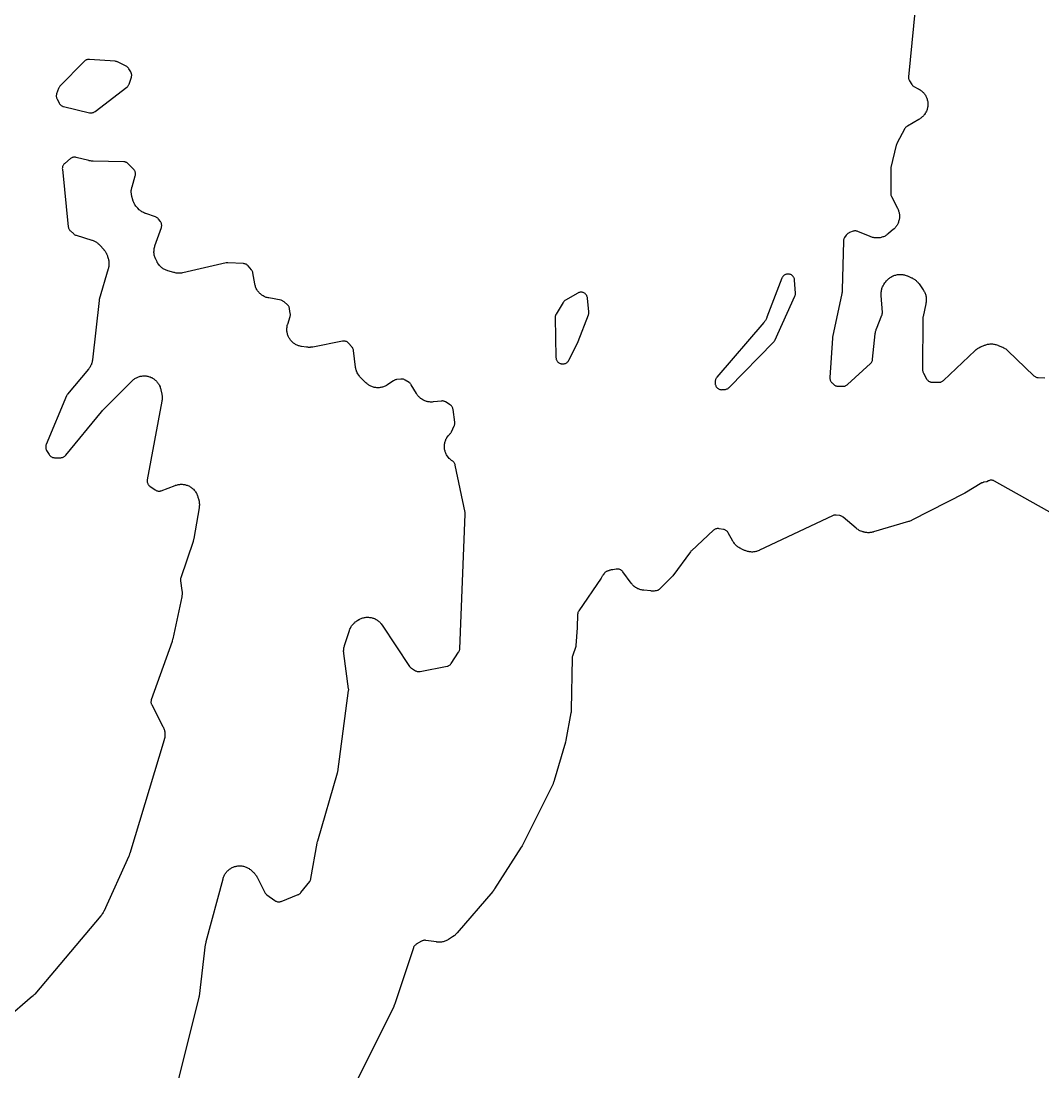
# Model space of a CAD drawing. Header units: millimetres. Extents: x 0 to 194, y 0 to 300.
# Drawn here: x 51.51 to 98.63, y 49.63 to 98.06 of the extents above; entities that cross this region are included whole.
import ezdxf

# ---------------------------------------------------------------- set-up
doc = ezdxf.new("R2010")
doc.units = ezdxf.units.MM
doc.layers.add('CUT', color=7, linetype='CONTINUOUS')

msp = doc.modelspace()

# ---------------------------------------------------------------- linework, layer by layer
at = {"layer": 'CUT'}
for points in [[(92.8071, 99.4156), (92.4322, 95.4944), (92.4308, 95.467), (92.4319, 95.4397), (92.4355, 95.4126), (92.4416, 95.386), (92.4501, 95.36), (92.4609, 95.3348), (92.4739, 95.3108), (92.5778, 95.1387), (92.5936, 95.1151), (92.6116, 95.0931), (92.6315, 95.0729), (92.6533, 95.0547), (92.6767, 95.0386), (92.7016, 95.0248), (92.8761, 94.9385), (92.8956, 94.9282), (92.9339, 94.9069), (92.9712, 94.8836), (92.9983, 94.8649), (93.0331, 94.8381), (93.0582, 94.8168), (93.0903, 94.7868), (93.1132, 94.7632), (93.1422, 94.7301), (93.1627, 94.7044), (93.1883, 94.6687), (93.2062, 94.641), (93.2282, 94.603), (93.2433, 94.5738), (93.2615, 94.5338), (93.2737, 94.5032), (93.2879, 94.4616), (93.297, 94.43), (93.3071, 94.3873), (93.3131, 94.3549), (93.319, 94.3113), (93.3218, 94.2785), (93.3234, 94.2346), (93.323, 94.2017), (93.3203, 94.1579), (93.3167, 94.1252), (93.3098, 94.0818), (93.303, 94.0496), (93.2919, 94.0071), (93.282, 93.9757), (93.2667, 93.9345), (93.2538, 93.9042), (93.2346, 93.8647), (93.2136, 93.8261), (93.2044, 93.8103), (93.1938, 93.7939), (93.1684, 93.7567), (93.1411, 93.7208), (93.1193, 93.695), (93.0885, 93.6619), (93.0643, 93.6384), (93.0304, 93.6086), (93.0039, 93.5877), (92.9672, 93.5614), (92.9292, 93.5371), (92.9099, 93.5254), (92.378, 93.2211), (92.3544, 93.2061), (92.3322, 93.189), (92.3118, 93.1698), (92.2932, 93.1488), (92.2767, 93.1262), (92.2624, 93.1022), (91.895, 92.4148), (91.8839, 92.3916), (91.8748, 92.3676), (91.8678, 92.3429), (91.6221, 91.3115), (91.6161, 91.2776), (91.614, 91.2432), (91.6095, 90.1155), (91.6108, 90.087), (91.6148, 90.0587), (91.6214, 90.0309), (91.6306, 90.0039), (91.6424, 89.9778), (91.9223, 89.4303), (91.9315, 89.4111), (91.9491, 89.3723), (91.9649, 89.3326), (91.9752, 89.3024), (91.9871, 89.2614), (91.9946, 89.2304), (92.0025, 89.1885), (92.007, 89.1568), (92.011, 89.1144), (92.0125, 89.0825), (92.0124, 89.0398), (92.0108, 89.0079), (92.0067, 88.9655), (92.0021, 88.9338), (91.994, 88.892), (91.9865, 88.8609), (91.9745, 88.82), (91.964, 88.7898), (91.9481, 88.7502), (91.9349, 88.7212), (91.9153, 88.6833), (91.8994, 88.6556), (91.8764, 88.6197), (91.8578, 88.5936), (91.8315, 88.5601), (91.8106, 88.5359), (91.7812, 88.505), (91.7504, 88.4755), (91.7347, 88.4612), (91.5054, 88.2618), (91.4879, 88.2473), (91.4523, 88.2194), (91.4153, 88.1932), (91.3866, 88.175), (91.3471, 88.1527), (91.3167, 88.1375), (91.2752, 88.1193), (91.2435, 88.1073), (91.2004, 88.0933), (91.1676, 88.0845), (91.1232, 88.075), (91.0897, 88.0695), (91.0447, 88.0645), (91.0108, 88.0625), (90.9655, 88.062), (90.9315, 88.0634), (90.8864, 88.0675), (90.8528, 88.0722), (90.8083, 88.0808), (90.7753, 88.089), (90.7319, 88.102), (90.6892, 88.1172), (90.6681, 88.1254), (90.0917, 88.3643), (90.0623, 88.3747), (90.0321, 88.382), (90.0012, 88.3862), (89.9701, 88.3871), (89.9391, 88.3848), (89.9084, 88.3793), (89.8785, 88.3706), (89.7122, 88.313), (89.6868, 88.3028), (89.6624, 88.2904), (89.6392, 88.2758), (89.6174, 88.2591), (89.5973, 88.2406), (89.5789, 88.2202), (89.5625, 88.1983), (89.4798, 88.0768), (89.4648, 88.0523), (89.4522, 88.0265), (89.4421, 87.9996), (89.4346, 87.9718), (89.4299, 87.9435), (89.4279, 87.9148), (89.3771, 85.6703), (89.3761, 85.649), (89.3731, 85.6066), (89.3682, 85.5643), (89.3612, 85.5224), (89.3572, 85.5015), (88.925, 83.4913), (88.9211, 83.4694), (88.9189, 83.4472), (88.8039, 81.6259), (88.8035, 81.5955), (88.8062, 81.5651), (88.812, 81.5352), (88.8208, 81.5061), (88.8324, 81.4779), (88.8469, 81.4511), (88.8641, 81.426), (88.8836, 81.4026), (88.9055, 81.3814), (88.9987, 81.2997), (89.0207, 81.2822), (89.0442, 81.2668), (89.0691, 81.2537), (89.0951, 81.243), (89.122, 81.2347), (89.1495, 81.229), (89.1775, 81.2259), (89.2056, 81.2255), (89.4271, 81.2322), (89.4575, 81.2347), (89.4876, 81.2403), (89.5168, 81.2488), (89.5451, 81.2603), (89.5721, 81.2747), (89.5974, 81.2917), (89.6209, 81.3111), (90.6803, 82.2841), (90.7021, 82.3064), (90.7215, 82.3307), (90.7383, 82.357), (90.7522, 82.3848), (90.7632, 82.4139), (90.7711, 82.4441), (90.7759, 82.4748), (90.8941, 83.6414), (90.8967, 83.6624), (90.9029, 83.7041), (90.9111, 83.7454), (90.9187, 83.7761), (90.9307, 83.8166), (90.9446, 83.8564), (90.952, 83.8761), (91.2019, 84.4976), (91.2109, 84.5231), (91.2175, 84.5494), (91.2217, 84.5762), (91.2235, 84.6033), (91.2228, 84.6304), (91.168, 85.4171), (91.167, 85.4406), (91.1662, 85.4877), (91.1678, 85.5348), (91.1709, 85.5699), (91.1775, 85.6166), (91.1843, 85.6512), (91.1957, 85.6969), (91.206, 85.7307), (91.2221, 85.7749), (91.2359, 85.8074), (91.2566, 85.8497), (91.2795, 85.8909), (91.2914, 85.9112), (91.3401, 85.989), (91.3527, 86.0081), (91.3789, 86.0456), (91.407, 86.0817), (91.4294, 86.1077), (91.461, 86.1408), (91.4859, 86.1643), (91.5207, 86.194), (91.5479, 86.2149), (91.5855, 86.2409), (91.6147, 86.259), (91.6548, 86.281), (91.6959, 86.301), (91.7167, 86.3105), (91.7339, 86.3177), (91.7553, 86.3262), (91.7984, 86.342), (91.8424, 86.3555), (91.8758, 86.364), (91.9209, 86.373), (91.955, 86.378), (92.0008, 86.3823), (92.0353, 86.3838), (92.0813, 86.3834), (92.1157, 86.3814), (92.1614, 86.3763), (92.1954, 86.3708), (92.2404, 86.3611), (92.2736, 86.3521), (92.3174, 86.3379), (92.3603, 86.3214), (92.3816, 86.3126), (92.5743, 86.2273), (92.5928, 86.2186), (92.6293, 86.2003), (92.665, 86.1804), (92.6911, 86.1644), (92.7248, 86.1413), (92.7493, 86.1229), (92.7808, 86.0969), (92.8036, 86.0764), (92.8326, 86.0476), (92.8534, 86.0251), (92.8797, 85.9939), (92.9045, 85.9614), (92.9166, 85.9449), (93.1039, 85.6761), (93.1167, 85.6566), (93.1414, 85.617), (93.1639, 85.5762), (93.1792, 85.5447), (93.1975, 85.5018), (93.2094, 85.4689), (93.2231, 85.4243), (93.2316, 85.3904), (93.2405, 85.3446), (93.2455, 85.31), (93.2497, 85.2636), (93.251, 85.2286), (93.2503, 85.182), (93.248, 85.1471), (93.2426, 85.1008), (93.2347, 85.0548), (93.2301, 85.0319), (93.0985, 84.4474), (93.0931, 84.4155), (93.0912, 84.3832), (93.0775, 81.9862), (93.0789, 81.9556), (93.0834, 81.9253), (93.091, 81.8957), (93.1015, 81.8669), (93.115, 81.8394), (93.263, 81.5716), (93.2779, 81.5473), (93.2951, 81.5246), (93.3144, 81.5036), (93.3356, 81.4845), (93.3585, 81.4675), (93.3829, 81.4528), (93.4085, 81.4404), (93.4353, 81.4306), (93.4628, 81.4233), (93.491, 81.4187), (93.5194, 81.4167), (93.8283, 81.4104), (93.8574, 81.4112), (93.8863, 81.4149), (93.9148, 81.4213), (93.9425, 81.4305), (93.9691, 81.4423), (93.9945, 81.4567), (94.0184, 81.4734), (94.0405, 81.4924), (95.5093, 82.8813), (95.5246, 82.8952), (95.5559, 82.9221), (95.5884, 82.9476), (95.6136, 82.9656), (95.6483, 82.9881), (95.6751, 83.0036), (95.7117, 83.0228), (95.7491, 83.0402), (95.7681, 83.0485), (95.9377, 83.1182), (95.9585, 83.1262), (96.0004, 83.1411), (96.0431, 83.1538), (96.0755, 83.1618), (96.1192, 83.1703), (96.1523, 83.1751), (96.1966, 83.1792), (96.2299, 83.1806), (96.2745, 83.1804), (96.3078, 83.1785), (96.3521, 83.1738), (96.385, 83.1687), (96.4286, 83.1597), (96.4609, 83.1513), (96.5035, 83.138), (96.5452, 83.1226), (96.5659, 83.1144), (96.7585, 83.0325), (96.777, 83.0241), (96.8137, 83.0065), (96.8495, 82.9872), (96.8757, 82.9716), (96.9097, 82.9492), (96.9344, 82.9312), (96.9662, 82.9059), (96.9968, 82.8791), (97.0118, 82.8653), (98.2133, 81.7136), (98.2367, 81.6934), (98.262, 81.6757), (98.289, 81.6607), (98.3174, 81.6486), (98.3469, 81.6394), (98.3772, 81.6333), (98.408, 81.6304), (98.7215, 81.6169)], [(58.2738, 47.2442), (59.7243, 53.0571), (59.7283, 53.0753), (59.7329, 53.1005), (59.7357, 53.119), (60.0223, 55.4976), (60.0273, 55.5297), (60.0427, 55.6091), (60.0501, 55.6407), (60.8329, 58.5368), (60.8391, 58.5579), (60.8526, 58.5997), (60.8682, 58.6408), (60.8813, 58.6709), (60.9008, 58.7103), (60.9168, 58.7391), (60.9401, 58.7764), (60.9588, 58.8035), (60.9856, 58.8383), (61.0069, 58.8634), (61.0369, 58.8955), (61.0606, 58.9184), (61.0936, 58.9474), (61.1194, 58.9679), (61.1551, 58.9935), (61.1828, 59.0114), (61.2208, 59.0334), (61.25, 59.0485), (61.29, 59.0667), (61.3206, 59.0789), (61.3622, 59.0931), (61.3939, 59.1022), (61.4366, 59.1123), (61.469, 59.1183), (61.5126, 59.1242), (61.5454, 59.127), (61.5893, 59.1286), (61.6222, 59.1282), (61.6661, 59.1255), (61.6988, 59.1219), (61.7422, 59.1149), (61.7744, 59.1081), (61.8169, 59.097), (61.8483, 59.0871), (61.8895, 59.0718), (61.9198, 59.0589), (61.9594, 59.0397), (61.9882, 59.0239), (62.0257, 59.0009), (62.0529, 58.9823), (62.0879, 58.9558), (62.1216, 58.9276), (62.1382, 58.9131), (62.2154, 58.8418), (62.2296, 58.8282), (62.2572, 58.8004), (62.2835, 58.7714), (62.3023, 58.7488), (62.3261, 58.7177), (62.3428, 58.6936), (62.3638, 58.6604), (62.3833, 58.6265), (62.3926, 58.6092), (62.7588, 57.9006), (62.7727, 57.8765), (62.7887, 57.8538), (62.8068, 57.8327), (62.8268, 57.8134), (62.8484, 57.796), (63.2213, 57.5236), (63.2467, 57.507), (63.2736, 57.493), (63.3018, 57.4818), (63.331, 57.4735), (63.3608, 57.4682), (63.3911, 57.466), (63.4214, 57.4668), (63.4515, 57.4707), (63.481, 57.4775), (63.5097, 57.4874), (64.2937, 57.8011), (64.3226, 57.8144), (64.3499, 57.8308), (64.3753, 57.8499), (64.3985, 57.8716), (64.4193, 57.8957), (64.8212, 58.4134), (64.8379, 58.4373), (64.8522, 58.4626), (64.864, 58.4892), (64.8732, 58.5169), (64.8796, 58.5452), (65.1667, 60.1721), (65.1716, 60.1961), (65.1855, 60.2558), (65.1917, 60.2795), (66.1052, 63.4124), (66.1107, 63.4343), (66.1145, 63.4565), (66.6185, 67.2079), (66.6209, 67.2349), (66.6208, 67.262), (66.6183, 67.289), (66.3945, 68.9059), (66.3922, 68.926), (66.3885, 68.9663), (66.3865, 69.0067), (66.3865, 69.0371), (66.3882, 69.0776), (66.3909, 69.1078), (66.3962, 69.1479), (66.4016, 69.1778), (66.4105, 69.2173), (66.4212, 69.2563), (66.427, 69.2757), (66.653, 69.9749), (66.6609, 69.9971), (66.6777, 70.0411), (66.6968, 70.0842), (66.7128, 70.1156), (66.7363, 70.1565), (66.7555, 70.1861), (66.7831, 70.2242), (66.8053, 70.2517), (66.8368, 70.2867), (66.8617, 70.3117), (66.8967, 70.3433), (66.9241, 70.3655), (66.9621, 70.3933), (67.0016, 70.419), (67.0217, 70.4313), (67.0946, 70.4735), (67.1145, 70.4844), (67.1547, 70.505), (67.196, 70.5237), (67.2276, 70.536), (67.2705, 70.5504), (67.3031, 70.5596), (67.3473, 70.5696), (67.3807, 70.5754), (67.4256, 70.5809), (67.4595, 70.5833), (67.5047, 70.5843), (67.5386, 70.5833), (67.5837, 70.5797), (67.6174, 70.5753), (67.6619, 70.5672), (67.6949, 70.5595), (67.7384, 70.547), (67.7705, 70.5359), (67.8125, 70.5191), (67.8433, 70.5049), (67.8834, 70.4839), (67.9127, 70.4667), (67.9505, 70.4418), (67.9778, 70.4217), (68.0129, 70.3932), (68.0381, 70.3705), (68.0702, 70.3385), (68.0929, 70.3134), (68.1216, 70.2783), (68.1485, 70.2419), (68.1615, 70.2234), (69.4229, 68.321), (69.4426, 68.2945), (69.4652, 68.2704), (69.4902, 68.2489), (69.5175, 68.2302), (69.6982, 68.1207), (69.7226, 68.1074), (69.7481, 68.0965), (69.7745, 68.0879), (69.8016, 68.0818), (69.8292, 68.0783), (69.8569, 68.0773), (69.8846, 68.0789), (69.9121, 68.083), (71.1582, 68.3303), (71.1869, 68.3375), (71.2148, 68.3474), (71.2415, 68.3601), (71.2669, 68.3754), (71.2906, 68.3931), (71.3125, 68.413), (71.3323, 68.435), (71.3499, 68.4589), (71.6899, 68.9722), (71.7039, 68.9955), (71.7157, 69.02), (71.7253, 69.0455), (71.7325, 69.0718), (71.7373, 69.0986), (71.7396, 69.1257), (71.9921, 75.3339), (71.9913, 75.3706), (71.9861, 75.407), (71.5321, 77.593), (71.524, 77.6235), (71.5129, 77.6529), (71.4986, 77.6811), (71.4816, 77.7076), (71.4618, 77.7322), (71.4395, 77.7545), (71.4151, 77.7744), (71.3652, 77.8107), (71.3474, 77.8244), (71.3124, 77.8527), (71.2788, 77.8828), (71.2548, 77.9065), (71.2244, 77.9397), (71.2029, 77.9658), (71.176, 78.0019), (71.1572, 78.0299), (71.1341, 78.0685), (71.1182, 78.0983), (71.099, 78.139), (71.0862, 78.1702), (71.0712, 78.2127), (71.0615, 78.245), (71.0508, 78.2888), (71.0444, 78.3219), (71.0382, 78.3665), (71.0352, 78.4001), (71.0334, 78.4451), (71.0337, 78.4789), (71.0365, 78.5238), (71.0402, 78.5574), (71.0474, 78.6018), (71.0545, 78.6348), (71.0661, 78.6783), (71.0764, 78.7105), (71.0923, 78.7526), (71.1058, 78.7835), (71.1258, 78.8238), (71.1424, 78.8533), (71.1663, 78.8914), (71.1857, 78.919), (71.2134, 78.9546), (71.2354, 78.9801), (71.2665, 79.0127), (71.2902, 79.0352), (71.3094, 79.0552), (71.3267, 79.0769), (71.3419, 79.1001), (71.3549, 79.1246), (71.485, 79.3996), (71.4961, 79.4261), (71.5045, 79.4536), (71.5103, 79.4817), (71.5133, 79.5103), (71.5136, 79.539), (71.5112, 79.5676), (71.4316, 80.1637), (71.4262, 80.1927), (71.418, 80.2212), (71.4071, 80.2486), (71.3935, 80.2749), (71.3774, 80.2996), (71.3589, 80.3227), (71.3383, 80.3439), (71.3156, 80.3629), (71.2912, 80.3796), (71.0843, 80.5067), (71.0592, 80.5205), (71.0328, 80.5319), (71.0055, 80.5407), (70.9775, 80.5468), (70.949, 80.5503), (70.9203, 80.551), (70.8917, 80.549), (70.5307, 80.5059), (70.5092, 80.5038), (70.4663, 80.5008), (70.4233, 80.4998), (70.3911, 80.5006), (70.3481, 80.5037), (70.3161, 80.5076), (70.2737, 80.5148), (70.2422, 80.5217), (70.2007, 80.533), (70.17, 80.5429), (70.1297, 80.558), (70.1001, 80.5708), (70.0614, 80.5897), (70.0332, 80.6053), (69.9965, 80.6278), (69.9699, 80.646), (69.9356, 80.6719), (69.9108, 80.6925), (69.8791, 80.7216), (69.8564, 80.7446), (69.8276, 80.7766), (69.8072, 80.8015), (69.7816, 80.8361), (69.7577, 80.8719), (69.7462, 80.8901), (69.5, 81.2997), (69.4847, 81.3226), (69.4674, 81.344), (69.4483, 81.3638), (69.4274, 81.3817), (69.4049, 81.3976), (69.2254, 81.5128), (69.2002, 81.5274), (69.1736, 81.5394), (69.1459, 81.5488), (69.1175, 81.5555), (69.0886, 81.5593), (69.0594, 81.5604), (69.0303, 81.5586), (68.8243, 81.5357), (68.7951, 81.531), (68.7666, 81.5235), (68.7389, 81.5132), (68.7124, 81.5002), (68.6873, 81.4847), (68.4248, 81.3041), (68.4061, 81.2919), (68.368, 81.2684), (68.3288, 81.2468), (68.2986, 81.2321), (68.2574, 81.2145), (68.226, 81.2029), (68.1833, 81.1895), (68.1508, 81.1811), (68.107, 81.172), (68.0738, 81.1668), (68.0293, 81.1621), (67.9958, 81.1603), (67.951, 81.16), (67.9175, 81.1615), (67.8729, 81.1657), (67.8397, 81.1705), (67.7958, 81.1792), (67.7633, 81.1873), (67.7204, 81.2002), (67.6888, 81.2115), (67.6474, 81.2286), (67.6171, 81.243), (67.5777, 81.2642), (67.549, 81.2815), (67.5118, 81.3065), (67.4849, 81.3265), (67.4504, 81.3551), (67.4174, 81.3853), (67.4013, 81.4008), (67.166, 81.6388), (67.1515, 81.6542), (67.1232, 81.6857), (67.0964, 81.7185), (67.0775, 81.744), (67.0539, 81.7791), (67.0374, 81.8063), (67.0172, 81.8435), (67.0034, 81.8721), (66.9868, 81.9111), (66.9758, 81.9408), (66.9629, 81.9811), (66.9547, 82.0118), (66.9456, 82.0532), (66.9386, 82.0949), (66.9355, 82.1159), (66.8433, 82.8782), (66.838, 82.9085), (66.8297, 82.9381), (66.8184, 82.9667), (66.8042, 82.994), (66.7873, 83.0196), (66.7678, 83.0435), (66.6146, 83.2127), (66.5927, 83.2345), (66.5687, 83.2539), (66.5429, 83.2708), (66.5155, 83.2849), (66.4867, 83.2961), (66.457, 83.3043), (66.4266, 83.3094), (66.3958, 83.3114), (66.365, 83.3101), (66.3344, 83.3058), (64.9615, 83.0364), (64.9424, 83.0331), (64.904, 83.0273), (64.8654, 83.0231), (64.8363, 83.0213), (64.7975, 83.0204), (64.7684, 83.0211), (64.7296, 83.0236), (64.691, 83.0278), (64.6718, 83.0304), (64.4471, 83.0647), (64.4259, 83.0685), (64.3838, 83.077), (64.342, 83.0875), (64.3112, 83.0969), (64.2707, 83.1114), (64.2408, 83.1237), (64.2019, 83.142), (64.1734, 83.157), (64.1363, 83.179), (64.1094, 83.1967), (64.0746, 83.2221), (64.0495, 83.2423), (64.0173, 83.2709), (63.9943, 83.2934), (63.965, 83.3249), (63.9442, 83.3496), (63.918, 83.3837), (63.8996, 83.4102), (63.8769, 83.4468), (63.8611, 83.4749), (63.8419, 83.5134), (63.829, 83.5429), (63.8135, 83.5831), (63.8034, 83.6138), (63.7919, 83.6552), (63.7848, 83.6867), (63.7773, 83.7291), (63.7732, 83.761), (63.7698, 83.8039), (63.7688, 83.8362), (63.7695, 83.8792), (63.7716, 83.9114), (63.7764, 83.9542), (63.7815, 83.986), (63.7904, 84.0281), (63.8013, 84.0697), (63.8072, 84.0904), (63.9184, 84.4452), (63.9252, 84.4712), (63.9297, 84.4976), (63.9319, 84.5244), (63.9316, 84.5512), (63.929, 84.5779), (63.8969, 84.7991), (63.8911, 84.8286), (63.8824, 84.8574), (63.8708, 84.8852), (63.8565, 84.9117), (63.8397, 84.9366), (63.8204, 84.9597), (63.7989, 84.9807), (63.6433, 85.1184), (63.6182, 85.1384), (63.5911, 85.1556), (63.5623, 85.1697), (63.5321, 85.1807), (63.501, 85.1885), (62.9308, 85.2978), (62.9088, 85.3026), (62.8649, 85.3133), (62.8216, 85.3262), (62.7897, 85.3375), (62.7479, 85.3547), (62.7173, 85.3692), (62.6774, 85.3905), (62.6484, 85.4079), (62.6109, 85.4331), (62.5838, 85.4533), (62.549, 85.4822), (62.524, 85.505), (62.4923, 85.5372), (62.4698, 85.5625), (62.4414, 85.5977), (62.4215, 85.6251), (62.3969, 85.6629), (62.3798, 85.6922), (62.3591, 85.7323), (62.3451, 85.7631), (62.3285, 85.8052), (62.3176, 85.8372), (62.3053, 85.8807), (62.2952, 85.9247), (62.2907, 85.9469), (62.2008, 86.4535), (62.1937, 86.484), (62.1835, 86.5135), (62.1703, 86.5418), (62.1543, 86.5686), (62.1355, 86.5936), (61.9865, 86.7717), (61.9655, 86.7943), (61.9423, 86.8146), (61.9172, 86.8325), (61.8904, 86.8476), (61.8621, 86.86), (61.8328, 86.8693), (61.8026, 86.8757), (61.7719, 86.8788), (61.0509, 86.9163), (61.0233, 86.9164), (60.9959, 86.9141), (60.9687, 86.9092), (58.9803, 86.4564), (58.9578, 86.4519), (58.9125, 86.444), (58.8669, 86.4384), (58.8326, 86.4359), (58.7867, 86.435), (58.7523, 86.4361), (58.7065, 86.4399), (58.6724, 86.4445), (58.6272, 86.4529), (58.5826, 86.4637), (58.5604, 86.4696), (58.2753, 86.5537), (58.2538, 86.5606), (58.2112, 86.5756), (58.1693, 86.5927), (58.1387, 86.607), (58.0988, 86.6282), (58.0697, 86.6455), (58.0321, 86.6706), (58.0049, 86.6908), (57.9701, 86.7195), (57.945, 86.7423), (57.9132, 86.7743), (57.8906, 86.7995), (57.8622, 86.8346), (57.8422, 86.862), (57.8174, 86.8997), (57.7946, 86.9387), (57.7836, 86.9585), (57.7364, 87.0492), (57.7263, 87.0697), (57.7073, 87.1114), (57.6904, 87.1539), (57.6793, 87.1864), (57.6668, 87.2305), (57.6591, 87.2639), (57.6512, 87.309), (57.647, 87.3431), (57.6436, 87.3887), (57.6429, 87.423), (57.6442, 87.4688), (57.6469, 87.503), (57.6529, 87.5484), (57.6591, 87.5822), (57.6697, 87.6267), (57.6825, 87.6707), (57.6895, 87.6925), (57.9834, 88.5381), (57.9916, 88.566), (57.9971, 88.5946), (57.9998, 88.6236), (57.9996, 88.6527), (57.9966, 88.6817), (57.9909, 88.7102), (57.9824, 88.7381), (57.9712, 88.7649), (57.9575, 88.7906), (57.9414, 88.8148), (57.8568, 88.9294), (57.8374, 88.953), (57.8158, 88.9744), (57.7922, 88.9936), (57.7667, 89.0103), (57.7396, 89.0243), (57.7113, 89.0354), (57.2735, 89.1831), (57.251, 89.1914), (57.2063, 89.2091), (57.1627, 89.2293), (57.1309, 89.246), (57.0896, 89.2707), (57.0598, 89.2908), (57.0214, 89.3197), (56.9847, 89.3506), (56.9667, 89.3666), (56.8978, 89.4311), (56.8828, 89.4459), (56.8534, 89.4761), (56.8254, 89.5077), (56.8056, 89.5323), (56.7807, 89.5664), (56.7633, 89.5928), (56.7418, 89.629), (56.7269, 89.6569), (56.7088, 89.695), (56.6966, 89.7242), (56.6822, 89.7638), (56.6696, 89.8041), (56.6638, 89.8244), (56.6234, 89.979), (56.6187, 89.9989), (56.6102, 90.0387), (56.6036, 90.0789), (56.5999, 90.1092), (56.5969, 90.1498), (56.596, 90.1803), (56.5967, 90.221), (56.5986, 90.2515), (56.6029, 90.292), (56.6075, 90.3221), (56.6155, 90.3621), (56.6253, 90.4016), (56.6307, 90.4213), (56.7809, 90.9286), (56.7878, 90.9566), (56.7919, 90.9852), (56.7933, 91.0141), (56.7919, 91.0429), (56.7877, 91.0715), (56.7808, 91.0995), (56.7712, 91.1268), (56.759, 91.153), (56.7444, 91.1779), (56.7275, 91.2013), (56.7084, 91.2229), (56.4584, 91.48), (56.4371, 91.4999), (56.414, 91.5176), (56.3892, 91.533), (56.3631, 91.5459), (56.3358, 91.5562), (56.3076, 91.5639), (56.2789, 91.5687), (56.2498, 91.5708), (54.8389, 91.6011), (54.8133, 91.6024), (54.7623, 91.6064), (54.7115, 91.6133), (54.6612, 91.6231), (54.6362, 91.6287), (54.0609, 91.7753), (54.0305, 91.7814), (53.9996, 91.7843), (53.9685, 91.784), (53.9377, 91.7805), (53.9073, 91.7738), (53.8779, 91.7641), (53.8496, 91.7513), (53.8227, 91.7357), (53.7977, 91.7174), (53.528, 91.4983), (53.5059, 91.4784), (53.4859, 91.4565), (53.4681, 91.4327), (53.4528, 91.4072), (53.4401, 91.3804), (53.4301, 91.3524), (53.4229, 91.3236), (53.4186, 91.2942), (53.4172, 91.2645), (53.4188, 91.2349), (53.6908, 88.5803), (53.6957, 88.5493), (53.7037, 88.5189), (53.7149, 88.4896), (53.7291, 88.4615), (53.7461, 88.4352), (53.7659, 88.4107), (53.788, 88.3884), (53.9426, 88.2486), (53.9682, 88.2279), (53.9959, 88.2101), (54.0254, 88.1954), (54.0564, 88.1841), (54.7764, 87.9647), (54.7957, 87.9584), (54.8339, 87.9448), (54.8715, 87.9295), (54.8991, 87.9168), (54.9351, 87.8982), (54.9615, 87.8831), (54.9957, 87.8613), (55.0206, 87.8439), (55.0528, 87.8191), (55.076, 87.7995), (55.1057, 87.7719), (55.1342, 87.7431), (55.1482, 87.7283), (55.3244, 87.5329), (55.3374, 87.5177), (55.3629, 87.4869), (55.3869, 87.4549), (55.4039, 87.4301), (55.425, 87.3961), (55.4397, 87.37), (55.4577, 87.3342), (55.47, 87.3069), (55.4847, 87.2697), (55.4978, 87.2319), (55.504, 87.2128), (55.5343, 87.1107), (55.54, 87.0899), (55.5502, 87.0482), (55.5585, 87.006), (55.5631, 86.9741), (55.5673, 86.9314), (55.5689, 86.8992), (55.569, 86.8562), (55.5676, 86.824), (55.5636, 86.7812), (55.559, 86.7493), (55.5509, 86.7071), (55.5409, 86.6653), (55.5353, 86.6446), (55.1217, 85.2309), (55.1155, 85.2056), (55.1115, 85.1798), (54.8071, 82.446), (54.8042, 82.4243), (54.7972, 82.381), (54.7881, 82.3381), (54.7798, 82.3063), (54.7666, 82.2645), (54.7552, 82.2337), (54.738, 82.1933), (54.7236, 82.1638), (54.7025, 82.1253), (54.6854, 82.0973), (54.6607, 82.0611), (54.6342, 82.0261), (54.6206, 82.0089), (53.663, 80.8626), (53.645, 80.8387), (53.6295, 80.8132), (53.6166, 80.7863), (52.6734, 78.5389), (52.6637, 78.5124), (52.6565, 78.4851), (52.652, 78.4572), (52.6501, 78.4291), (52.6508, 78.4009), (52.6542, 78.3729), (52.6602, 78.3453), (52.6688, 78.3184), (52.6798, 78.2925), (52.6932, 78.2676), (52.8053, 78.0822), (52.8225, 78.0567), (52.8423, 78.0331), (52.8644, 78.0117), (52.8885, 77.9926), (52.9145, 77.9762), (52.942, 77.9624), (52.9708, 77.9516), (53.0005, 77.9437), (53.0309, 77.939), (53.0616, 77.9373), (53.3424, 77.9369), (53.3719, 77.9383), (53.401, 77.9426), (53.4297, 77.9497), (53.4574, 77.9596), (53.4841, 77.9722), (53.5094, 77.9874), (53.5331, 78.0049), (53.555, 78.0247), (53.5748, 78.0466), (55.2233, 80.0555), (55.2373, 80.0717), (55.2732, 80.1114), (55.2879, 80.127), (56.6213, 81.4682), (56.6372, 81.4835), (56.6699, 81.5132), (56.7039, 81.5413), (56.7304, 81.5611), (56.7671, 81.5858), (56.7954, 81.6028), (56.8343, 81.6238), (56.8641, 81.638), (56.9049, 81.655), (56.936, 81.6663), (56.9782, 81.6792), (57.0103, 81.6873), (57.0536, 81.6961), (57.0863, 81.701), (57.1302, 81.7055), (57.1632, 81.7072), (57.2074, 81.7073), (57.2405, 81.7058), (57.2844, 81.7016), (57.3171, 81.6968), (57.3605, 81.6883), (57.3926, 81.6804), (57.4349, 81.6677), (57.4661, 81.6566), (57.5069, 81.6398), (57.5368, 81.6258), (57.5758, 81.6051), (57.6043, 81.5881), (57.6411, 81.5637), (57.6677, 81.5441), (57.7019, 81.5161), (57.7265, 81.494), (57.7578, 81.4629), (57.7801, 81.4384), (57.8082, 81.4043), (57.8279, 81.3778), (57.8526, 81.3412), (57.8697, 81.3129), (57.8906, 81.274), (57.9048, 81.2441), (57.9218, 81.2033), (57.933, 81.1722), (57.946, 81.13), (57.9568, 81.0872), (57.9617, 81.0657), (58.0029, 80.8616), (58.0066, 80.8405), (58.0131, 80.798), (58.0175, 80.7553), (58.0193, 80.7231), (58.0196, 80.6801), (58.0184, 80.648), (58.0146, 80.6052), (58.0088, 80.5626), (58.0054, 80.5414), (57.3351, 76.9224), (57.3312, 76.8942), (57.33, 76.8659), (57.3316, 76.8375), (57.3357, 76.8095), (57.3426, 76.7819), (57.352, 76.7552), (57.3638, 76.7294), (57.3781, 76.7048), (57.3946, 76.6818), (57.4132, 76.6604), (57.4338, 76.6408), (57.4561, 76.6233), (57.6972, 76.4518), (57.7219, 76.4359), (57.7481, 76.4226), (57.7754, 76.4119), (57.8037, 76.4039), (57.8326, 76.3987), (57.8619, 76.3964), (57.8913, 76.3969), (57.9205, 76.4003), (57.9492, 76.4066), (57.9771, 76.4156), (58.6158, 76.6569), (58.6365, 76.6642), (58.6783, 76.6776), (58.7206, 76.6891), (58.7528, 76.6961), (58.796, 76.7033), (58.8287, 76.7072), (58.8725, 76.7102), (58.9054, 76.7108), (58.9492, 76.7096), (58.982, 76.707), (59.0256, 76.7015), (59.0579, 76.6957), (59.1007, 76.6859), (59.1324, 76.6771), (59.174, 76.6632), (59.2047, 76.6513), (59.2448, 76.6334), (59.2759, 76.6176), (59.3142, 76.5959), (59.3439, 76.577), (59.3799, 76.5515), (59.4059, 76.5312), (59.4393, 76.5023), (59.4632, 76.4795), (59.4935, 76.4475), (59.5151, 76.4225), (59.5422, 76.3877), (59.5612, 76.3606), (59.5847, 76.3233), (59.601, 76.2946), (59.6208, 76.2551), (59.6341, 76.2249), (59.65, 76.1838), (59.6637, 76.1419), (59.6701, 76.1208), (59.7037, 75.9991), (59.7096, 75.9752), (59.7201, 75.927), (59.7279, 75.8784), (59.7318, 75.8417), (59.7342, 75.7925), (59.734, 75.7556), (59.7311, 75.7064), (59.7255, 75.6575), (59.722, 75.6331), (59.4805, 74.2195), (59.4772, 74.202), (59.4698, 74.1672), (59.4611, 74.1327), (59.451, 74.0986), (59.4456, 74.0816), (58.876, 72.4048), (58.868, 72.3772), (58.8628, 72.3489), (58.8603, 72.3203), (58.8605, 72.2915), (58.8635, 72.263), (58.9305, 71.8242), (58.9331, 71.804), (58.9375, 71.7636), (58.94, 71.723), (58.9404, 71.6925), (58.9393, 71.6519), (58.937, 71.6215), (58.9321, 71.5811), (58.9255, 71.541), (58.9217, 71.521), (58.5101, 69.5905), (58.503, 69.5617), (58.4828, 69.4903), (58.4737, 69.4621), (57.5202, 66.7839), (57.5114, 66.7543), (57.5056, 66.724), (57.503, 66.6933), (57.5036, 66.6624), (57.5073, 66.6318), (57.5141, 66.6017), (57.524, 66.5725), (57.5369, 66.5445), (58.0562, 65.5492), (58.0658, 65.5296), (58.0841, 65.4901), (58.1004, 65.4497), (58.1112, 65.4189), (58.1235, 65.3772), (58.1312, 65.3455), (58.1395, 65.3027), (58.1441, 65.2704), (58.1482, 65.227), (58.1496, 65.1944), (58.1495, 65.1509), (58.1478, 65.1183), (58.1434, 65.0749), (58.1386, 65.0427), (58.1301, 65), (58.1195, 64.9577), (58.1137, 64.9367), (56.5301, 59.7029), (56.5205, 59.6747), (56.4943, 59.605), (56.4829, 59.5774), (55.3243, 57.0271), (55.3153, 57.0085), (55.2965, 56.9717), (55.2761, 56.9358), (55.2595, 56.9097), (55.2359, 56.8758), (55.2107, 56.8431), (55.1977, 56.827), (52.1465, 53.2189), (52.1347, 53.2055), (52.1106, 53.1792), (52.0855, 53.1538), (52.0593, 53.1295), (52.046, 53.1176), (50.7691, 52.02)], [(99.1907, 75.2937), (96.3972, 76.8603), (96.3708, 76.8735), (96.3431, 76.884), (96.3146, 76.8917), (96.2854, 76.8966), (96.2559, 76.8986), (96.2263, 76.8976), (96.197, 76.8938), (96.1682, 76.8871), (96.1402, 76.8776), (96.1133, 76.8654), (96.0418, 76.8286), (95.9191, 76.8085), (95.892, 76.8027), (95.8655, 76.7945), (95.84, 76.7838), (95.8155, 76.7709), (95.0312, 76.3088), (92.5896, 75.0528), (92.5705, 75.0436), (92.5319, 75.026), (92.4925, 75.0102), (92.4524, 74.9963), (92.4322, 74.9898), (90.8169, 74.5142), (90.7973, 74.509), (90.758, 74.4993), (90.7183, 74.4914), (90.6883, 74.4868), (90.648, 74.4825), (90.6177, 74.4806), (90.5771, 74.48), (90.5468, 74.4809), (90.5064, 74.4839), (90.4763, 74.4875), (90.4363, 74.4941), (90.3967, 74.5025), (90.3769, 74.5072), (90.3485, 74.5146), (90.3291, 74.5201), (90.2905, 74.5319), (90.2526, 74.5455), (90.2246, 74.557), (90.188, 74.5739), (90.1612, 74.5878), (90.1263, 74.608), (90.1008, 74.6242), (90.0678, 74.6474), (90.0359, 74.672), (90.0202, 74.6847), (89.4133, 75.1984), (89.3912, 75.2154), (89.3677, 75.2303), (89.3428, 75.2429), (89.3169, 75.2532), (89.2902, 75.261), (89.2629, 75.2663), (89.0963, 75.2907), (89.067, 75.2935), (89.0377, 75.2934), (89.0084, 75.2905), (88.9797, 75.2847), (88.9516, 75.2762), (88.9244, 75.2649), (85.5566, 73.6699), (85.5368, 73.6611), (85.4968, 73.6445), (85.456, 73.6298), (85.425, 73.6202), (85.3829, 73.6095), (85.3511, 73.603), (85.3083, 73.5964), (85.276, 73.593), (85.2327, 73.5906), (85.2002, 73.5903), (85.1569, 73.592), (85.1246, 73.5948), (85.0816, 73.6007), (85.0497, 73.6067), (85.0075, 73.6167), (84.9763, 73.6257), (84.9353, 73.6397), (84.895, 73.6556), (84.875, 73.6641), (84.7148, 73.7366), (84.6933, 73.7471), (84.6509, 73.769), (84.6097, 73.7932), (84.5799, 73.813), (84.5415, 73.8414), (84.514, 73.8642), (84.4788, 73.8965), (84.4538, 73.9221), (84.4223, 73.9579), (84.4002, 73.986), (84.3726, 74.025), (84.3472, 74.0654), (84.335, 74.0859), (84.115, 74.4807), (84.0992, 74.5059), (84.0811, 74.5295), (84.0607, 74.5511), (84.0383, 74.5706), (84.014, 74.5877), (83.9882, 74.6024), (83.9611, 74.6145), (83.9328, 74.6238), (83.9039, 74.6303), (83.6974, 74.6659), (83.6671, 74.6695), (83.6366, 74.6701), (83.6062, 74.6675), (83.5762, 74.6619), (83.547, 74.6533), (83.5188, 74.6417), (83.4919, 74.6273), (83.4666, 74.6103), (83.4431, 74.5908), (82.4204, 73.6481), (82.4003, 73.6277), (82.3822, 73.6054), (81.5611, 72.4901), (80.9531, 71.885), (80.9374, 71.8702), (80.9054, 71.8412), (80.895, 71.8327), (80.8695, 71.8242), (80.8356, 71.8148), (80.7898, 71.8046), (80.7551, 71.7988), (80.7085, 71.7934), (80.6734, 71.7912), (80.6265, 71.7908), (80.5796, 71.7928), (80.5562, 71.7944), (80.2221, 71.826), (80.2012, 71.8285), (80.1594, 71.8344), (80.118, 71.8423), (80.0872, 71.8497), (80.0467, 71.8614), (80.0168, 71.8716), (79.9776, 71.8871), (79.9487, 71.9001), (79.9111, 71.9192), (79.8836, 71.9348), (79.848, 71.9573), (79.8221, 71.9754), (79.7887, 72.0012), (79.7646, 72.0217), (79.7337, 72.0505), (79.7117, 72.0731), (79.6837, 72.1047), (79.6572, 72.1375), (79.6443, 72.1542), (79.2561, 72.6843), (79.2379, 72.7068), (79.2177, 72.7274), (79.1956, 72.7459), (79.1718, 72.7622), (79.1465, 72.7762), (79.1201, 72.7877), (79.0926, 72.7966), (79.0644, 72.8028), (79.0358, 72.8063), (79.0069, 72.807), (78.9781, 72.8049), (78.9497, 72.8001), (78.7977, 72.7667), (78.7714, 72.7674), (78.7427, 72.7667), (78.7142, 72.7633), (78.6861, 72.7572), (78.6588, 72.7485), (78.6324, 72.7371), (78.6121, 72.726), (78.5826, 72.7195), (78.5552, 72.7121), (78.5287, 72.7022), (78.5032, 72.6898), (78.479, 72.6751), (78.4563, 72.6582), (78.4353, 72.6392), (78.4162, 72.6183), (78.3992, 72.5957), (78.3568, 72.5336), (78.3405, 72.5171), (78.322, 72.4943), (78.3058, 72.4698), (78.2581, 72.3892), (77.2267, 70.8793), (77.212, 70.8554), (77.1995, 70.8301), (77.1895, 70.8039), (77.1819, 70.7768), (77.177, 70.7491), (77.1746, 70.721), (77.152, 70.1025), (77.0989, 69.2832), (77.0915, 69.2573), (77.0852, 69.2367), (76.9334, 68.7836), (76.9251, 68.7538), (76.9199, 68.7234), (76.9179, 68.6925), (76.8842, 66.3272), (76.8835, 66.308), (76.8814, 66.2697), (76.8775, 66.2315), (76.8721, 66.1935), (76.869, 66.1746), (76.6347, 64.9223), (76.6301, 64.9007), (76.6173, 64.847), (76.6117, 64.8257), (76.0995, 63.0645), (76.0934, 63.0453), (76.0805, 63.0073), (76.0659, 62.9699), (76.0496, 62.9332), (76.0411, 62.915), (74.6291, 60.0773), (74.6176, 60.0557), (74.5875, 60.0025), (74.5748, 59.9816), (73.3434, 58.0621), (73.3259, 58.0367), (73.28, 57.975), (73.2608, 57.9509), (71.6275, 56.0405), (71.6127, 56.0241), (71.5824, 55.992), (71.5506, 55.9614), (71.5256, 55.9397), (71.5048, 55.9233), (71.4957, 55.9165), (71.476, 55.9024), (71.3987, 55.8502), (71.2274, 55.7407), (71.2077, 55.7288), (71.1679, 55.7061), (71.1269, 55.6855), (71.0954, 55.6716), (71.0525, 55.6552), (71.0198, 55.6446), (70.9755, 55.6327), (70.9419, 55.6255), (70.8966, 55.6181), (70.8624, 55.6144), (70.8166, 55.6117), (70.7822, 55.6114), (70.7364, 55.6134), (70.6907, 55.6178), (70.6679, 55.6205), (70.1726, 55.6932), (70.1436, 55.696), (70.1144, 55.696), (70.0854, 55.6932), (70.0568, 55.6875), (70.0289, 55.6791), (70.0019, 55.6681), (69.9762, 55.6545), (69.7358, 55.5122), (69.7103, 55.4952), (69.6865, 55.4757), (69.6649, 55.4539), (69.6457, 55.43), (69.629, 55.4042), (69.615, 55.3769), (69.6039, 55.3483), (68.7499, 52.7665), (68.7385, 52.7359), (68.7073, 52.6604), (68.6937, 52.6307), (66.0556, 47.3692)]]:
    msp.add_lwpolyline(points, dxfattribs=at)
for points in [[(53.1379, 94.6025), (53.1398, 94.5747), (53.1442, 94.5472), (53.1511, 94.5201), (53.1606, 94.4939), (53.1724, 94.4686), (53.277, 94.2701), (53.2915, 94.2455), (53.3082, 94.2224), (53.3271, 94.201), (53.3479, 94.1815), (53.3705, 94.1641), (53.3946, 94.1489), (53.42, 94.136), (53.4466, 94.1256), (53.474, 94.1178), (54.6743, 93.8366), (54.7032, 93.8313), (54.7324, 93.8289), (54.7618, 93.8293), (54.791, 93.8326), (54.8197, 93.8388), (54.8477, 93.8477), (54.8746, 93.8593), (54.9003, 93.8735), (54.9245, 93.8901), (56.3941, 95.0098), (56.4172, 95.0292), (56.4381, 95.0509), (56.4568, 95.0746), (56.4731, 95.1), (56.4866, 95.127), (56.4974, 95.1552), (56.6, 95.4688), (56.6075, 95.4959), (56.6124, 95.5236), (56.6147, 95.5516), (56.6143, 95.5796), (56.6114, 95.6076), (56.6058, 95.6351), (56.5977, 95.662), (56.5871, 95.688), (56.5742, 95.7129), (56.49, 95.8576), (56.4742, 95.8819), (56.4562, 95.9045), (56.4361, 95.9254), (56.414, 95.9441), (56.3903, 95.9607), (56.365, 95.9749), (55.9662, 96.1746), (55.9392, 96.1865), (55.9111, 96.1957), (55.8823, 96.2021), (55.8529, 96.2056), (54.664, 96.2892), (54.6351, 96.2899), (54.6063, 96.2877), (54.5778, 96.2828), (54.5499, 96.2752), (54.5229, 96.2649), (54.4969, 96.252), (54.4724, 96.2368), (54.4494, 96.2192), (54.4283, 96.1995), (53.3097, 95.0534), (53.2888, 95.0297), (53.2706, 95.0039), (53.2552, 94.9764), (53.2428, 94.9474), (53.1563, 94.712), (53.1479, 94.6854), (53.142, 94.6581), (53.1386, 94.6304)], [(83.5389, 81.2595), (83.5511, 81.2328), (83.5659, 81.2074), (83.5831, 81.1837), (83.6025, 81.1617), (83.624, 81.1417), (83.6473, 81.1239), (83.6723, 81.1084), (83.6987, 81.0955), (83.7261, 81.0852), (83.7545, 81.0777), (83.7835, 81.0729), (83.8127, 81.0711), (83.8421, 81.072), (83.9668, 81.0823), (83.9969, 81.0864), (84.0265, 81.0935), (84.0553, 81.1035), (84.0828, 81.1164), (84.109, 81.132), (84.1334, 81.1502), (84.1558, 81.1708), (86.2097, 83.2561), (86.2274, 83.2757), (86.2432, 83.2968), (86.2572, 83.3192), (86.2692, 83.3427), (87.1915, 85.3768), (87.2024, 85.4045), (87.2106, 85.4331), (87.2158, 85.4623), (87.2181, 85.492), (87.2175, 85.5217), (87.1754, 86.1221), (87.1719, 86.1509), (87.1658, 86.1792), (87.1569, 86.2068), (87.1454, 86.2334), (87.1314, 86.2587), (87.115, 86.2826), (87.0963, 86.3048), (87.0757, 86.3251), (87.0531, 86.3433), (87.029, 86.3592), (87.0033, 86.3728), (86.9765, 86.3838), (86.9488, 86.3922), (86.9204, 86.3978), (86.8916, 86.4007), (86.8626, 86.4008), (86.8338, 86.3981), (86.8053, 86.3926), (86.7775, 86.3844), (86.7507, 86.3736), (86.725, 86.3603), (86.7007, 86.3445), (86.678, 86.3264), (86.6572, 86.3063), (86.6384, 86.2842), (86.6219, 86.2604), (86.6077, 86.2352), (86.596, 86.2086), (85.9049, 84.4087), (85.8976, 84.3908), (85.8822, 84.3553), (85.8653, 84.3205), (85.8515, 84.295), (85.8316, 84.2618), (85.8157, 84.2375), (85.7931, 84.2062), (85.7691, 84.1758), (85.7568, 84.1608), (83.5908, 81.6448), (83.5724, 81.6211), (83.5565, 81.5957), (83.5431, 81.5688), (83.5326, 81.5407), (83.5248, 81.5118), (83.52, 81.4821), (83.5182, 81.4522), (83.5174, 81.3742), (83.5185, 81.3448), (83.5225, 81.3158), (83.5293, 81.2872)], [(76.2011, 82.4389), (76.214, 82.4127), (76.2295, 82.3878), (76.2473, 82.3646), (76.2672, 82.3432), (76.2892, 82.3238), (76.313, 82.3067), (76.3383, 82.292), (76.3649, 82.2798), (76.3926, 82.2703), (76.4211, 82.2635), (76.4501, 82.2596), (76.4793, 82.2584), (76.5008, 82.2587), (76.5306, 82.2605), (76.5601, 82.2652), (76.5891, 82.2729), (76.617, 82.2834), (76.6439, 82.2967), (76.6692, 82.3125), (76.6929, 82.3308), (76.7146, 82.3514), (76.7341, 82.374), (76.7513, 82.3985), (76.766, 82.4245), (77.1791, 83.251), (77.185, 83.2635), (77.1926, 83.2807), (77.1979, 83.2934), (77.6741, 84.5148), (77.6832, 84.5418), (77.6896, 84.5695), (77.6935, 84.5976), (77.6946, 84.6261), (77.693, 84.6545), (77.6272, 85.2941), (77.6227, 85.3237), (77.6152, 85.3527), (77.6049, 85.3808), (77.5918, 85.4078), (77.5761, 85.4333), (77.5579, 85.4571), (77.5374, 85.479), (77.5149, 85.4987), (77.4905, 85.5161), (77.4645, 85.531), (77.4371, 85.5432), (77.4087, 85.5526), (77.3794, 85.5591), (77.3497, 85.5627), (77.3197, 85.5633), (77.2899, 85.5609), (77.2604, 85.5555), (77.2316, 85.5472), (77.2038, 85.5361), (77.1772, 85.5223), (76.6093, 85.1897), (76.5844, 85.1734), (76.5612, 85.1547), (76.54, 85.1338), (76.521, 85.1109), (76.5043, 85.0862), (76.1844, 84.5578), (76.1709, 84.5331), (76.1599, 84.5072), (76.1513, 84.4803), (76.1453, 84.4528), (76.1418, 84.4249), (76.1411, 84.3967), (76.1763, 82.5527), (76.1783, 82.5235), (76.1831, 82.4946), (76.1907, 82.4663)]]:
    msp.add_lwpolyline(points, close=True, dxfattribs=at)

doc.saveas('drawing.dxf')
